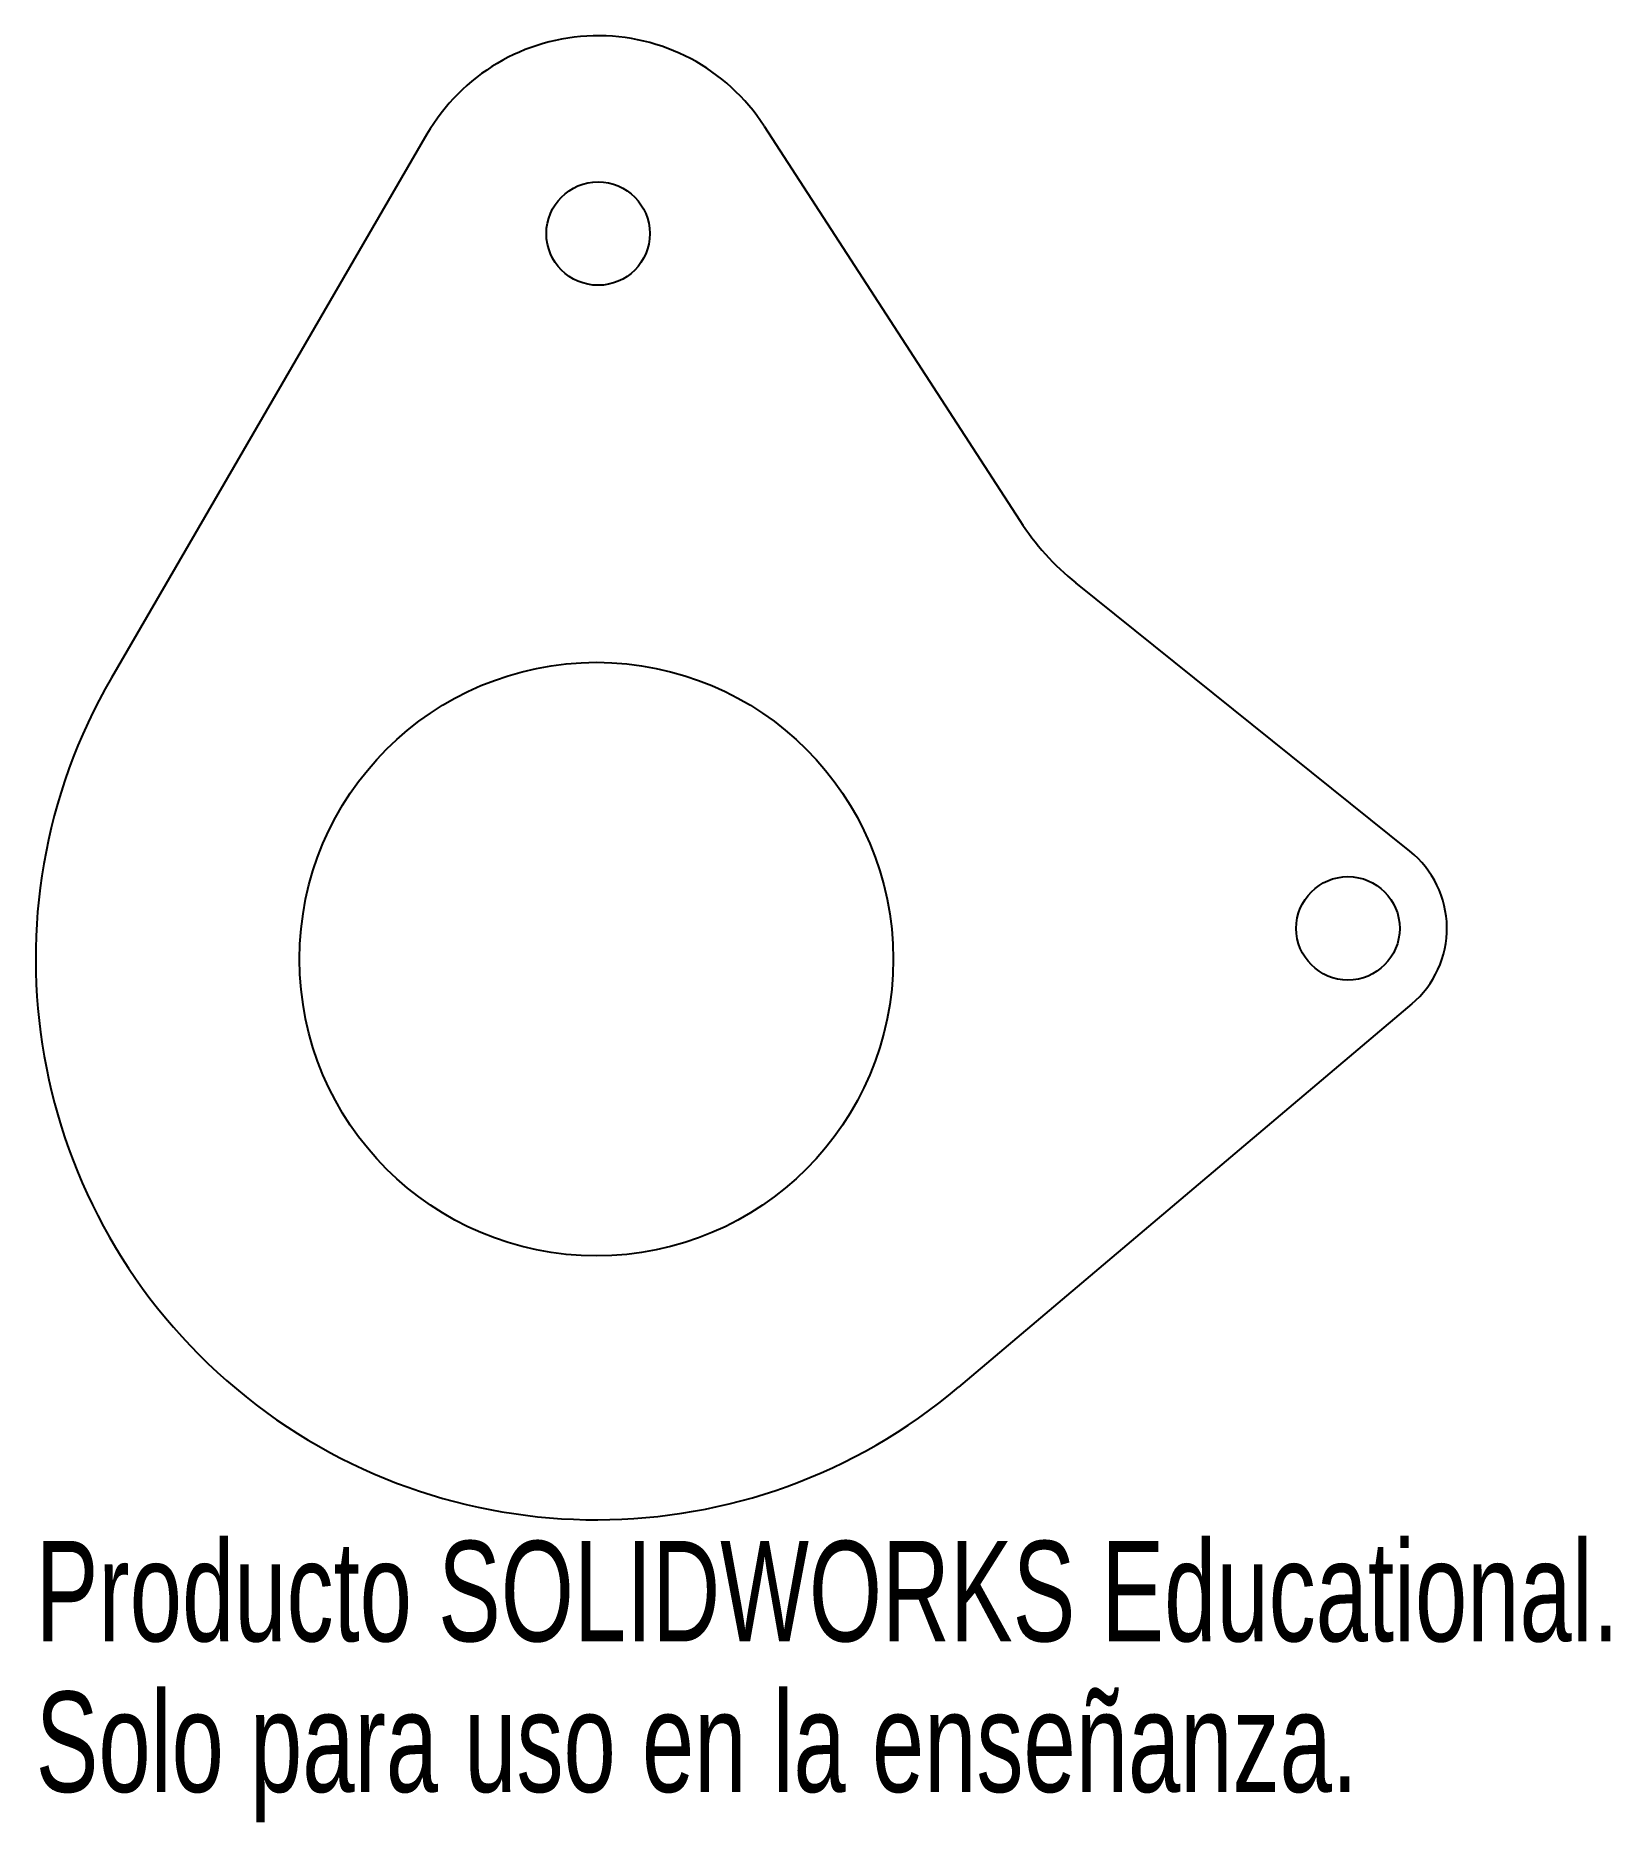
# Model space of a CAD drawing. Header units: inches. Extents: x -10.15 to -7.16, y -11.68 to -8.3.
import ezdxf

# ---------------------------------------------------------------- set-up
doc = ezdxf.new("R2010")
doc.units = ezdxf.units.IN
doc.header["$MEASUREMENT"] = 0
doc.styles.add('SLDTEXTSTYLE0', font='TXT', dxfattribs={"width": 0.7})

msp = doc.modelspace()

# ---------------------------------------------------------------- linework, layer by layer
at = {"color": 7, "linetype": 'Continuous', "lineweight": 25}
for p, q in [((-9.4056, -8.4843), (-10.0033, -9.5142)), ((-8.7665, -8.4688), (-8.2822, -9.2165)), ((-7.5429, -9.8431), (-8.1758, -9.3345)), ((-7.5393, -10.1324), (-8.3983, -10.8589))]:
    msp.add_line(p, q, dxfattribs=at)
for centre, radius in [((-9.0812, -8.6726), 0.098), ((-9.0844, -10.0476), 0.5625), ((-7.6603, -9.9893), 0.098)]:
    msp.add_circle(centre, radius, dxfattribs=at)
for centre, radius, start, end in [((-9.0812, -8.6726), 0.375, 32.9245, 149.8688), ((-7.8625, -8.9448), 0.5, 212.9245, 231.2137), ((-9.0844, -10.0476), 1.0625, 149.8688, 310.2205), ((-7.6603, -9.9893), 0.1875, 310.2205, 51.2137)]:
    msp.add_arc(centre, radius, start, end, dxfattribs=at)

# ---------------------------------------------------------------- texts
at = {"color": 7, "linetype": 'Continuous', "char_height": 0.1903, "attachment_point": 1, "style": 'SLDTEXTSTYLE0'}
for s, insert in [('Producto SOLIDWORKS Educational.', (-10.1469, -11.1502)), ('Solo para uso en la enseñanza.', (-10.1469, -11.4357))]:
    msp.add_mtext(s, dxfattribs=dict(at, insert=insert))

doc.saveas('drawing.dxf')
